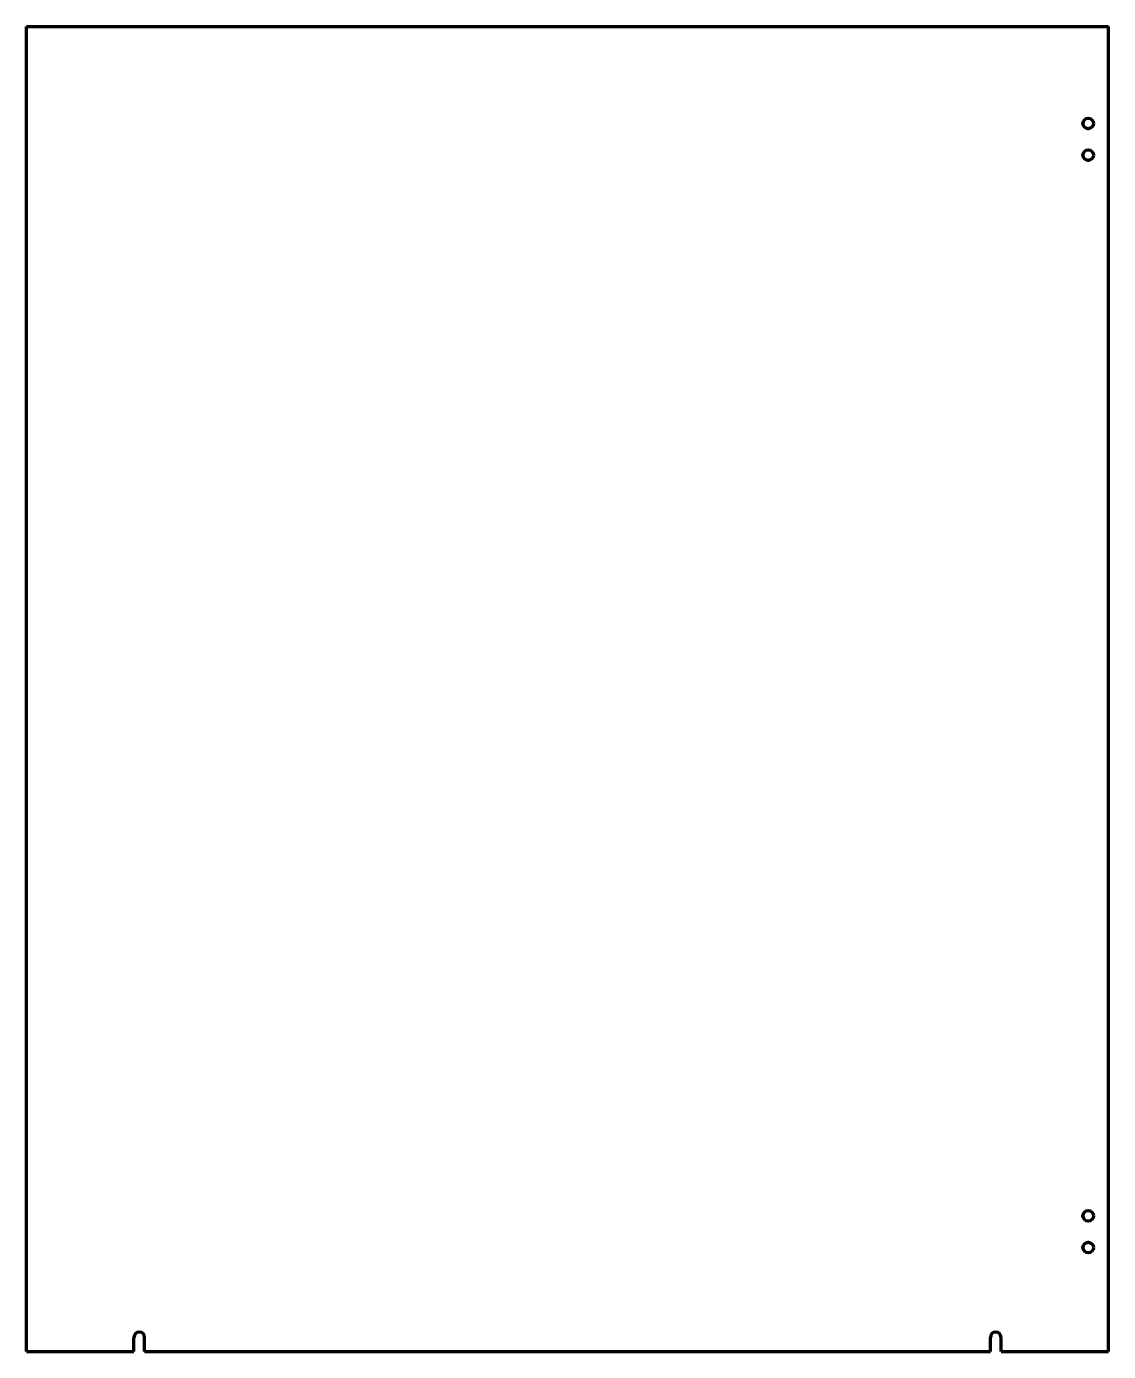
# Model space of a CAD drawing. Header units: inches. Extents: x 0 to 76.8, y 0 to 94.
import ezdxf

# ---------------------------------------------------------------- set-up
doc = ezdxf.new("R2010")
doc.units = ezdxf.units.IN
doc.header["$MEASUREMENT"] = 0
doc.layers.get('0').update_dxf_attribs({"linetype": 'CONTINUOUS'})

msp = doc.modelspace()

# ---------------------------------------------------------------- linework, layer by layer
at = {"color": 7, "lineweight": 90}
for p, q in [((0, 0), (0, 94)), ((0, 94), (76.75, 94)), ((76.75, 0), (76.75, 94)), ((7.625, 0), (7.625, 1)), ((8.375, 0), (8.375, 1)), ((68.375, 0), (68.375, 1)), ((69.125, 0), (69.125, 1)), ((0, 0), (7.625, 0)), ((8.375, 0), (68.375, 0)), ((69.125, 0), (76.75, 0))]:
    msp.add_line(p, q, dxfattribs=at)
for centre in [(75.3125, 87.125), (75.3125, 84.875), (75.3125, 9.625), (75.3125, 7.375)]:
    msp.add_circle(centre, 0.375, dxfattribs=at)
for centre in [(8, 1), (68.75, 1)]:
    msp.add_arc(centre, 0.375, 0, 180, dxfattribs=at)

doc.saveas('drawing.dxf')
